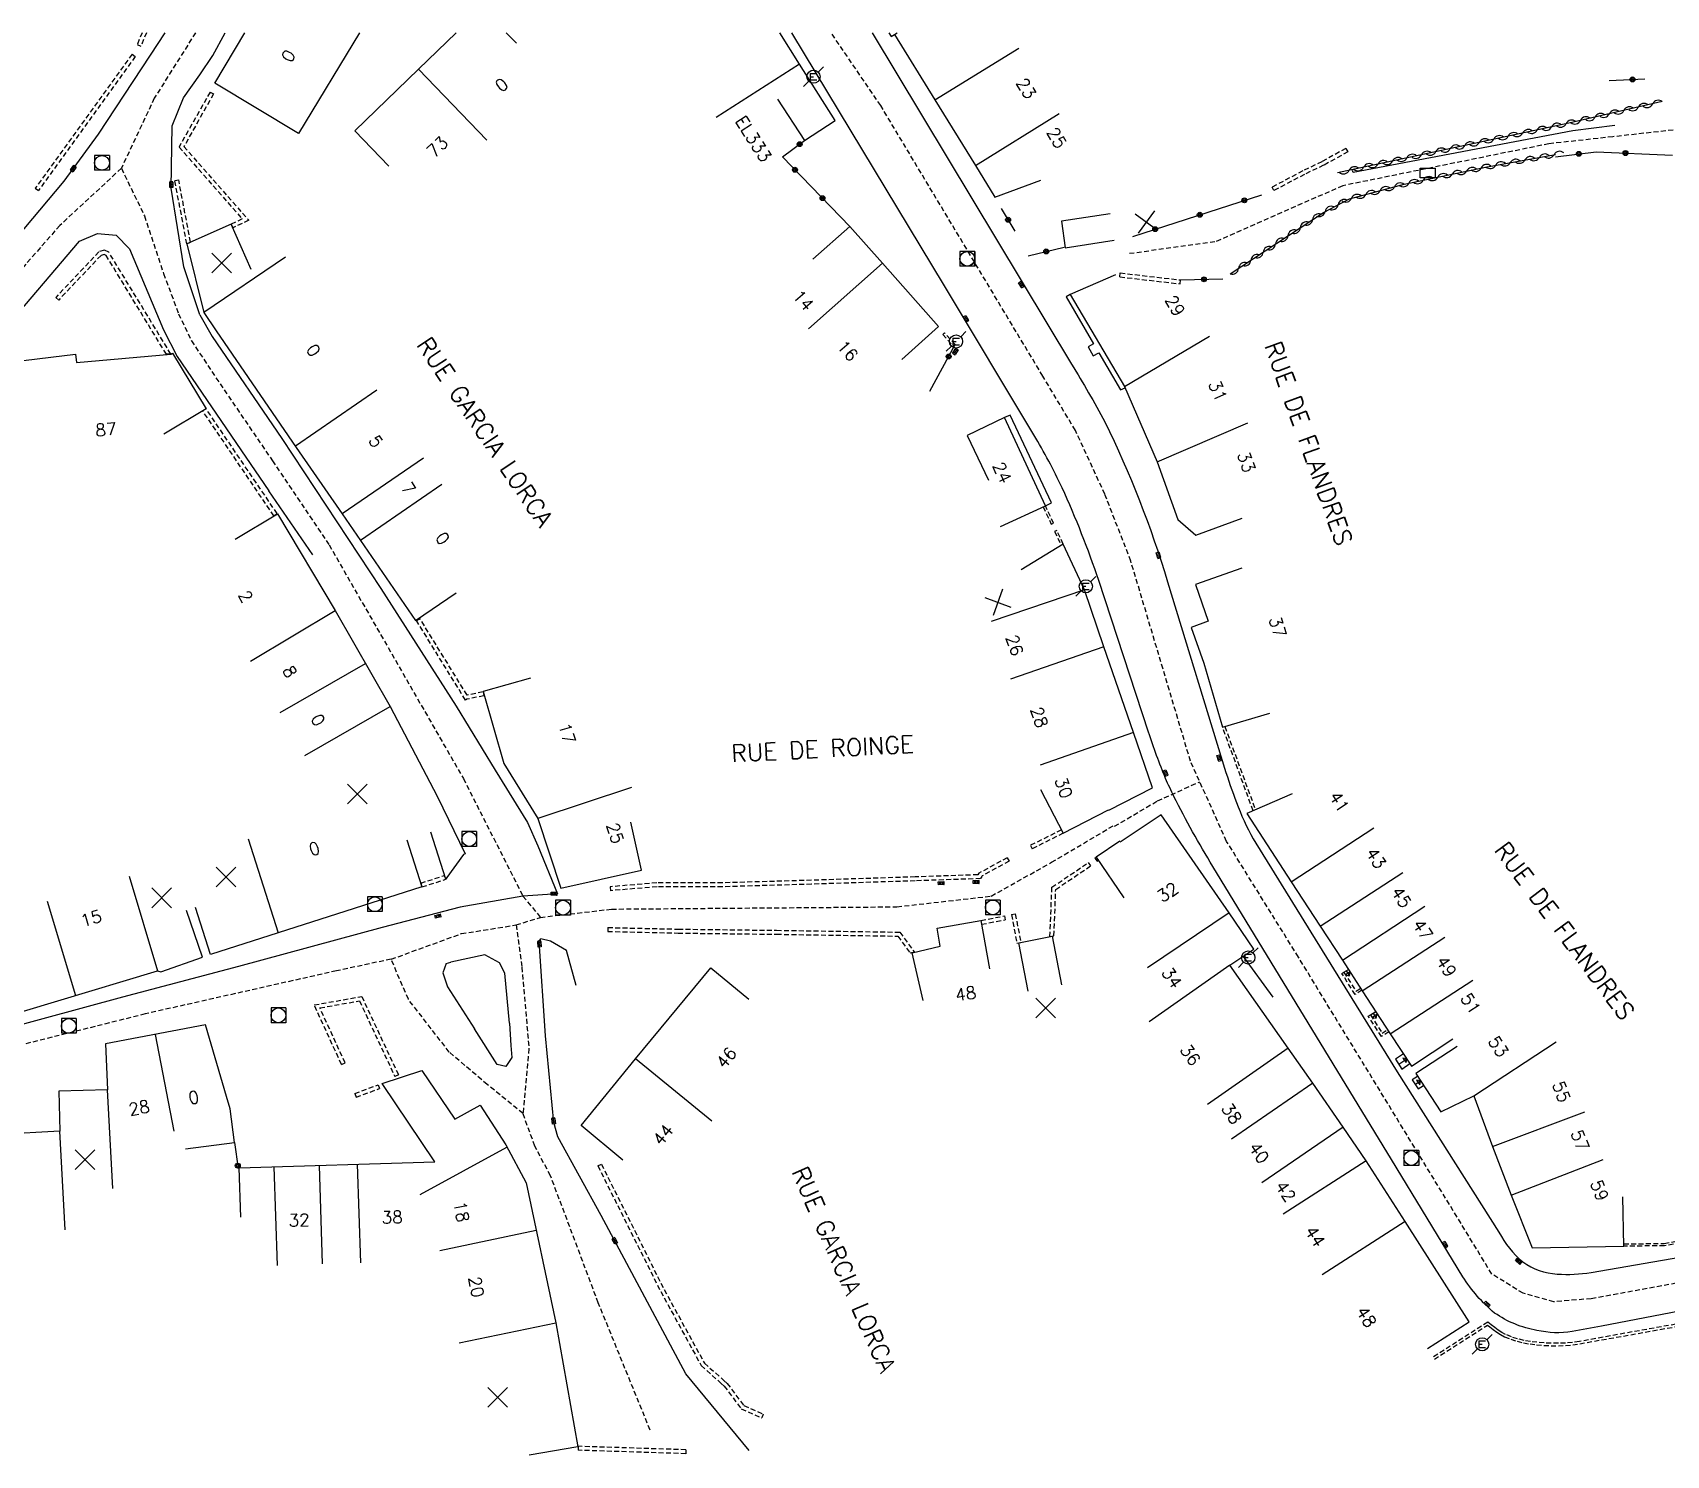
# Model space of a CAD drawing. Header units: millimetres. Extents: x 114000 to 119599, y 121000 to 124063.
# Drawn here: x 114169 to 114334.6, y 121855.8 to 122000 of the extents above; entities that cross this region are included whole.
import ezdxf
from ezdxf.enums import TextEntityAlignment as Align

# ---------------------------------------------------------------- set-up
doc = ezdxf.new("R2010")
doc.units = ezdxf.units.MM
doc.linetypes.add('DASHED', pattern=[0.75, 0.5, -0.25])
doc.layers.get('0').update_dxf_attribs({"linetype": 'CONTINUOUS'})
for name, color, linetype in [('W0001', 6, 'DASHED'), ('W0008', 7, 'CONTINUOUS'), ('W0100', 7, 'CONTINUOUS'), ('W0112', 1, 'DASHED'), ('W0310', 3, 'CONTINUOUS'), ('W0322', 7, 'CONTINUOUS'), ('W0334', 7, 'CONTINUOUS'), ('W0400', 7, 'CONTINUOUS'), ('W0420', 7, 'CONTINUOUS'), ('W0471', 7, 'CONTINUOUS'), ('W0984', 7, 'CONTINUOUS'), ('W0989', 7, 'CONTINUOUS'), ('W0991', 7, 'CONTINUOUS'), ('W1102', 7, 'CONTINUOUS'), ('W1471', 7, 'CONTINUOUS')]:
    doc.layers.add(name, color=color, linetype=linetype)
doc.styles.get("Standard").update_dxf_attribs({"font": 'romans.shx', "width": 0.85})

# ---------------------------------------------------------------- blocks, each defined once
blk = doc.blocks.new('T420')
for p, q in [((0.75, 0.75), (-0.75, 0.75)), ((-0.75, 0.75), (-0.75, -0.75)), ((0.75, 0.75), (0.75, -0.75)), ((0.75, -0.75), (-0.75, -0.75))]:
    blk.add_line(p, q)
blk.add_ellipse((0, 0), major_axis=(-0.53, 0.53), ratio=1, start_param=3.926991, end_param=10.210176)
blk = doc.blocks.new('T400')
for p, q in [((-0.15, 0.3), (0.15, 0.3)), ((-0.15, -0.25), (-0.15, 0.3)), ((-0.15, 0.15), (0.15, 0.15)), ((-0.15, 0), (0.15, 0)), ((0.15, 0.3), (0.15, -0.25)), ((-0.15, -0.15), (0.15, -0.15)), ((-0.15, -0.25), (-0.15, -0.3)), ((-0.15, -0.3), (0.15, -0.3)), ((0.15, -0.3), (0.15, -0.25))]:
    blk.add_line(p, q)
blk = doc.blocks.new('t991o')
at = {"color": 0, "linetype": 'Continuous'}
for p, q in [((-1, 1), (1, -1)), ((-1, -1), (1, 1))]:
    blk.add_line(p, q, dxfattribs=at)
blk = doc.blocks.new('t322o')
at = {"color": 0, "linetype": 'Continuous'}
for radius in [0.25, 0.15]:
    blk.add_circle((0, 0), radius, dxfattribs=at)
blk = doc.blocks.new('T471')
for p, q in [((-0.333334, 0.333334), (-0.333334, -0.333334)), ((-0.333334, 0.333334), (0.333334, 0.333334)), ((-0.333334, 0), (0, 0)), ((0.500001, 0.500001), (1.000002, 1.000002)), ((-0.500001, -0.500001), (-1.000002, -1.000002)), ((-0.333334, -0.333334), (0.333334, -0.333334))]:
    blk.add_line(p, q)
blk.add_ellipse((0, 0), major_axis=(0.471405, 0.471405), ratio=1, start_param=5.4977871438, end_param=11.780972451)
blk = doc.blocks.new('t310o')
at = {"color": 0, "linetype": 'Continuous'}
for centre, start, end in [((-0.5, 0.38), 216.8699, 323.1304), ((0.5, -0.37), 36.8699, 143.1303)]:
    blk.add_arc(centre, 0.625, start, end, dxfattribs=at)
blk = doc.blocks.new('T1471')
at = {"color": 0, "linetype": 'Continuous', "flags": 128}
blk.add_lwpolyline([(-0.75, -0.5), (-0.75, 0.5), (0.75, 0.5), (0.75, -0.5), (-0.75, -0.5)], dxfattribs=at)

msp = doc.modelspace()

# ---------------------------------------------------------------- linework, layer by layer
at = {"layer": 'W0001'}
msp.add_line((114217.98, 121909.58), (114220.45, 121910.35), dxfattribs=at)
for points in [[(114185.5, 122000), (114181.32, 121993.36), (114177.98, 121986.26), (114171.75, 121980.47), (114164.31, 121972.01)], [(114439.82, 121899.6), (114429.27, 121897.11), (114415.47, 121892.28), (114403.8, 121888.07), (114393.48, 121884.22), (114382.06, 121881.72), (114326.96, 121871.71), (114323.17, 121871.4), (114320.05, 121872.26), (114316.88, 121874.21), (114297.27, 121906.33), (114290, 121918.05), (114286.34, 121926.17), (114280.29, 121946.45), (114277.66, 121953.23), (114274.67, 121959.7), (114271.37, 121965.19), (114254.94, 121992.61), (114249.91, 122000)], [(114344.94, 121991.22), (114329.13, 121989.45), (114322.67, 121988.74), (114301.77, 121984.49), (114288.81, 121978.79), (114280.17, 121977.61)], [(114177.98, 121986.26), (114180.32, 121981.44), (114182.26, 121975.6), (114183.77, 121971.52), (114185.09, 121968.78), (114187.14, 121965.66), (114193.29, 121956.62), (114199.03, 121948.11), (114212.64, 121924.42), (114218.68, 121912.5), (114220.45, 121910.35), (114227.66, 121911.19), (114256.59, 121911.42), (114266.15, 121912.51), (114272.26, 121915.93), (114278.59, 121919.69)], [(114278.63, 121919.58), (114283, 121922.16), (114287.28, 121924.09)], [(114205.32, 121906.11), (114212.44, 121908.7), (114217.98, 121909.58), (114218.57, 121905.3), (114219.29, 121897.04), (114218.69, 121890.46)], [(114231.57, 121858.4), (114226.32, 121871.28), (114221.48, 121884.16), (114219.89, 121887.16), (114218.69, 121890.46), (114215.07, 121893.41), (114211.21, 121896.7), (114207.07, 121902.05), (114205.32, 121906.11), (114199.78, 121904.93), (114180.41, 121900.57), (114163.71, 121896.39), (114139.13, 121889.81), (114123.31, 121885.3), (114116.95, 121883.85), (114112.1, 121882.48)]]:
    msp.add_lwpolyline(points, dxfattribs=at)
at = {"layer": 'W0008'}
for p, q in [((114185.95, 121971.42), (114187.17, 121969.22)), ((114190.61, 121956.98), (114192.94, 121953.57)), ((114219.14, 121919.97), (114220.19, 121917.6)), ((114220.34, 121907.93), (114220.51, 121908.17)), ((114210.91, 121905.66), (114211.38, 121905.8)), ((114211.02, 121903.31), (114213.77, 121899.04)), ((114217.31, 121899.64), (114217.45, 121897.35))]:
    msp.add_line(p, q, dxfattribs=at)
for points in [[(114162.75, 121974.4), (114168.12, 121980.13), (114172.18, 121984.96), (114175.67, 121989.73), (114180.93, 121997.71), (114182.41, 122000)], [(114185.95, 121971.42), (114184.32, 121976.27), (114183.04, 121984.23), (114183.12, 121990.56), (114184.28, 121993.39), (114185.92, 121995.72), (114187.26, 121997.68), (114188.5, 122000)], [(114329.35, 121990.6), (114325.08, 121990.07), (114302.83, 121985.84), (114302.75, 121986.05)], [(114165.87, 121969.62), (114173.74, 121978.86), (114175.57, 121979.64), (114177.46, 121979.49), (114178.8, 121978.09), (114182.24, 121969.89), (114183.64, 121967.19), (114190.61, 121956.98)], [(114187.17, 121969.22), (114194.23, 121958.87), (114204.28, 121943.69), (114211.9, 121931.74), (114215.88, 121925.26), (114219.14, 121919.97)], [(114197.39, 121947.09), (114192.94, 121953.57)], [(114220.19, 121917.6), (114222.2, 121912.72), (114218.68, 121912.5), (114212.31, 121911.38), (114204.4, 121909.32), (114189.85, 121905.37), (114178.09, 121902.26), (114157.32, 121896.64), (114139.75, 121891.85), (114111.56, 121884.13)], [(114241.61, 121856.32), (114235.2, 121864.1), (114226.61, 121880.15), (114222.23, 121888.12), (114221.8, 121889.58), (114220.97, 121898.33), (114220.34, 121907.93)], [(114224.06, 121903.45), (114223.09, 121906.98), (114221.49, 121907.94), (114220.51, 121908.17)], [(114210.91, 121905.66), (114210.56, 121904.74), (114211.02, 121903.31)], [(114217.31, 121899.64), (114216.86, 121904.69), (114216.29, 121905.75), (114214.81, 121906.54), (114211.38, 121905.8)], [(114217.45, 121897.35), (114217.57, 121896.14), (114216.96, 121895.23), (114216.08, 121895.45), (114213.77, 121899.04)]]:
    msp.add_lwpolyline(points, dxfattribs=at)
at = {"layer": 'W0008', "flags": 128}
for points in [[(114381.75, 121879.25), (114328, 121868.91), (114325.03, 121868.37, -0.0947), (114321.45, 121868.5, -0.1094), (114317.16, 121870.26, -0.0781), (114313.94, 121873.94), (114306.7, 121885.83), (114288.61, 121915.52, -0.0232), (114284.66, 121922.6, -0.0123), (114283.82, 121924.42, -0.0199), (114282.09, 121929.13), (114277.04, 121944.48, 0.025), (114273.34, 121953.88, 0.0245), (114270.46, 121959.24), (114261.4, 121974.36), (114245.92, 122000, -0.0044)], [(114254.08, 122000), (114274.28, 121966.41, -0.0147), (114277.65, 121960.58, -0.0408), (114284.01, 121944.36), (114289.93, 121925.04, 0.0121), (114291.17, 121921.55, 0.0451), (114292.96, 121917.87), (114307.29, 121894.69), (114317.6, 121878.44, 0.0891), (114320.02, 121875.43, 0.1376), (114323.51, 121874.2, 0.0516), (114326.93, 121874.36), (114347.66, 121877.95), (114375.51, 121882.82), (114384.81, 121884.5, 0.0257), (114393.54, 121886.6, 0.0135), (114398.43, 121888.15), (114419.5, 121895.52), (114430.86, 121899.09), (114439.45, 121901.56)]]:
    msp.add_lwpolyline(points, format="xyb", dxfattribs=at)
at = {"layer": 'W0100'}
for p, q in [((114216.99, 122000), (114218.02, 121998.93)), ((114301.89, 121904.79), (114302.34, 121905.08)), ((114304.57, 121900.46), (114305.11, 121900.81))]:
    msp.add_line(p, q, dxfattribs=at)
for points in [[(114202.12, 122000), (114195.94, 121989.79), (114187.44, 121994.88), (114190.5, 122000)], [(114205.1, 121986.47), (114201.63, 121990.07), (114208.09, 121996.3), (114211.93, 122000)], [(114191.12, 121976.01), (114189.11, 121980.58), (114184.62, 121978.6), (114186.34, 121971.63), (114187.6, 121969.79), (114195.71, 121957.98), (114200.36, 121951.24), (114207.78, 121940.42), (114211.9, 121943.24)], [(114167.59, 121961.67), (114166.96, 121966.63), (114173.32, 121967.43), (114173.43, 121966.57), (114183, 121967.43), (114183.16, 121967.51), (114186.56, 121961.89), (114182.28, 121959.3)], [(114189.5, 121948.69), (114193.79, 121951.25), (114199.65, 121941.44), (114205.24, 121931.72), (114209.98, 121922.63), (114212.83, 121916.8), (114212.65, 121916.72), (114210.97, 121914.38), (114210.87, 121914.22), (114209.33, 121918.98)], [(114219.45, 121934.6), (114214.65, 121933.23), (114216.74, 121925.93), (114220.18, 121920.36), (114222.52, 121913.32), (114230.69, 121915.12), (114229.61, 121920)], [(114271.12, 121923.3), (114273.43, 121918.87), (114278.02, 121921.26)], [(114206.93, 121918.2), (114208.45, 121913.44), (114187.01, 121906.6), (114185.49, 121911.36)], [(114279.17, 121918.08), (114276.78, 121916.46), (114279.58, 121912.32)], [(114122.61, 121894.77), (114123.85, 121889.93), (114139.52, 121893.95), (114139.9, 121892.71), (114161.41, 121898.84), (114181.66, 121904.93), (114181.99, 121904.84), (114186.22, 121906.32), (114184.57, 121911.04)], [(114259.26, 121901.91), (114258.12, 121906.77), (114260.97, 121907.44), (114260.65, 121909.25), (114265.1, 121910.04), (114265.97, 121905.12)], [(114269.89, 121902.87), (114268.95, 121907.78), (114272.31, 121908.43), (114273.26, 121903.52)], [(114228.8, 121885.76), (114224.59, 121889.27), (114230.09, 121896.01), (114237.72, 121905.24), (114241.57, 121902.06)], [(114302.11, 121904.94), (114302.44, 121904.43), (114302.52, 121904.82), (114302.05, 121904.52), (114302.44, 121904.43)], [(114304.84, 121900.64), (114305.17, 121900.13), (114305.25, 121900.53), (114304.78, 121900.22), (114305.17, 121900.13)], [(114184.49, 121886.9), (114189.45, 121887.54), (114189.01, 121890.96), (114188.65, 121892.21), (114186.5, 121899.46), (114176.38, 121897.52), (114176.59, 121892.86), (114171.66, 121892.73), (114171.76, 121888.68), (114165.65, 121888.35), (114165.59, 121890.17), (114166.78, 121890.47), (114165.64, 121894.97), (114150.97, 121890.72), (114144.01, 121888.94), (114139.08, 121887.98), (114125.52, 121883.88), (114117.57, 121881.56), (114107.82, 121878.84), (114099.49, 121876.46), (114100.86, 121871.65)], [(114307.44, 121895.48), (114308.26, 121896.02), (114307.86, 121896.1), (114308.18, 121895.63), (114308.26, 121896.02)], [(114190.09, 121879.97), (114189.93, 121884.96), (114209.76, 121885.59), (114204.4, 121893.5), (114208.43, 121894.84), (114211.77, 121889.91), (114214.33, 121891.31), (114216.94, 121887.29), (114219.02, 121883.46), (114222, 121869.27), (114224.24, 121856.71), (114219.32, 121855.84)], [(114309.09, 121893.42), (114309.65, 121893.79), (114309.26, 121893.87), (114309.57, 121893.39), (114309.65, 121893.79)]]:
    msp.add_lwpolyline(points, dxfattribs=at)
at = {"layer": 'W0100', "flags": 128}
for points in [[(114244.49, 121993.25), (114247.22, 121989.06), (114250.34, 121991.1), (114246.7, 121996.8), (114244.73, 122000)], [(114255.77, 122000), (114256, 121999.62), (114256.33, 121999.82), (114260.41, 121993.18), (114264.54, 121986.54), (114266.5, 121983.32), (114271.18, 121985.06)], [(114278.19, 121981.63), (114273.25, 121980.89), (114273.65, 121978.21), (114278.6, 121978.96)], [(114257.07, 121966.89), (114260.81, 121970.21), (114255.11, 121976.63), (114251.82, 121980.36), (114248.07, 121977.04)], [(114278.72, 121975.45), (114274.13, 121973.47), (114279.66, 121964.15), (114282.95, 121956.5), (114285.07, 121950.68), (114286.89, 121949.09), (114291.59, 121950.8)], [(114267.09, 121949.95), (114271.63, 121952.06), (114267.48, 121960.99), (114263.71, 121959.18), (114265.88, 121954.67)], [(114278.05, 121921.2), (114282.49, 121923.49), (114280.56, 121929.07), (114277.54, 121937.77), (114275.59, 121943.54), (114273.44, 121948.18), (114269.18, 121945.57)], [(114291.55, 121945.75), (114286.83, 121944.09), (114288.14, 121940.35), (114286.4, 121939.74), (114287.68, 121936.12), (114289.59, 121929.62), (114294.38, 121931.03)], [(114296.63, 121922.86), (114292.05, 121920.86), (114296.55, 121913.96), (114299.48, 121909.46), (114301.73, 121906.01), (114303.74, 121902.92), (114306.58, 121898.55), (114308.75, 121895.28), (114312.92, 121898.04)], [(114310.36, 121866.67), (114314.58, 121869.36), (114308.1, 121879.52), (114304.15, 121885.67), (114301.81, 121889.1), (114298.73, 121893.55), (114296.25, 121897.11), (114290.31, 121905.52), (114292.75, 121907.13), (114290.27, 121910.82), (114283.37, 121920.74), (114279.2, 121917.97)], [(114313.35, 121897.27), (114309.17, 121894.52), (114311.71, 121890.65), (114315.04, 121892.25), (114316.94, 121887.14), (114318.84, 121882.21), (114320.95, 121876.87), (114330.26, 121877.04), (114330.17, 121882.04)], [(114307.93, 121896.51), (114307.13, 121895.98), (114307.75, 121894.98), (114308.58, 121895.53)], [(114309.35, 121894.24), (114308.79, 121893.88), (114309.4, 121892.96), (114309.95, 121893.33)]]:
    msp.add_lwpolyline(points, dxfattribs=at)
at = {"layer": 'W0112'}
for p, q in [((114180.09, 122000), (114179.59, 121998.81)), ((114180.52, 122000), (114179.96, 121998.65)), ((114179.59, 121998.81), (114179.96, 121998.65)), ((114179.07, 121997.81), (114179.39, 121997.57)), ((114186.97, 121993.98), (114187.32, 121993.79)), ((114302.09, 121988.28), (114302.28, 121987.93)), ((114183.4, 121985.01), (114183.79, 121985.08)), ((114184.99, 121978.78), (114183.79, 121985.08)), ((114169.26, 121984.24), (114169.59, 121984.01)), ((114294.8, 121984), (114294.62, 121984.35)), ((114189.11, 121980.58), (114189.28, 121980.22)), ((114184.62, 121978.6), (114184.99, 121978.78)), ((114279.17, 121975.25), (114279.21, 121975.65)), ((114285.29, 121974.55), (114285.33, 121974.95)), ((114171.34, 121973.18), (114171.63, 121972.91)), ((114183, 121967.43), (114182.54, 121967.41)), ((114186.56, 121961.89), (114186.23, 121961.67)), ((114193.44, 121951.04), (114186.23, 121961.67)), ((114193.77, 121951.26), (114186.56, 121961.89)), ((114193.44, 121951.04), (114193.77, 121951.26)), ((114207.89, 121940.43), (114208.23, 121940.64)), ((114214.64, 121933.2), (114214.72, 121932.81)), ((114273.25, 121919.22), (114270.12, 121917.65)), ((114273.25, 121919.22), (114273.43, 121918.87)), ((114270.12, 121917.65), (114270.3, 121917.29)), ((114267.76, 121916.4), (114267.95, 121916.05)), ((114275.98, 121915.9), (114276.21, 121915.57)), ((114276.63, 121916.36), (114276.87, 121916.03)), ((114276.78, 121916.46), (114277, 121916.13)), ((114276.87, 121916.03), (114277, 121916.13)), ((114208.32, 121913.82), (114208.45, 121913.44)), ((114210.87, 121914.22), (114210.74, 121914.6)), ((114227.52, 121913.45), (114227.55, 121913.05)), ((114267.49, 121910.5), (114267.56, 121910.11)), ((114268.19, 121910.63), (114268.58, 121910.7)), ((114227.28, 121909.32), (114227.27, 121908.92)), ((114265.1, 121910.04), (114265.17, 121909.65)), ((114268.75, 121907.74), (114269.14, 121907.82)), ((114272.09, 121908.4), (114272.5, 121908.48)), ((114258.35, 121906.84), (114257.93, 121906.74)), ((114200.3, 121895.44), (114200.66, 121895.6)), ((114206.06, 121894.4), (114205.7, 121894.23)), ((114201.65, 121892.51), (114201.79, 121892.13)), ((114204.01, 121893.39), (114204.15, 121893.01)), ((114226.27, 121885.17), (114226.63, 121885.35)), ((114243.04, 121860), (114242.88, 121859.63)), ((114224.28, 121856.75), (114224.27, 121856.35)), ((114235.19, 121856.4), (114235.18, 121856))]:
    msp.add_line(p, q, dxfattribs=at)
for points in [[(114179.07, 121997.81), (114169.26, 121984.24)], [(114179.39, 121997.57), (114169.59, 121984.01)], [(114186.97, 121993.98), (114183.83, 121988.41), (114190.24, 121981.12), (114189.11, 121980.58)], [(114187.32, 121993.79), (114184.32, 121988.46), (114190.89, 121980.99), (114189.28, 121980.22)], [(114302.09, 121988.28), (114299.65, 121986.92), (114297.71, 121985.99), (114294.62, 121984.35)], [(114302.28, 121987.93), (114299.83, 121986.56), (114297.89, 121985.64), (114294.8, 121984)], [(114184.62, 121978.6), (114183.4, 121985.01)], [(114183, 121967.43), (114176.71, 121977.75), (114176.26, 121977.95), (114175.71, 121977.79), (114171.34, 121973.18)], [(114182.54, 121967.41), (114176.44, 121977.43), (114176.24, 121977.52), (114175.92, 121977.43), (114171.63, 121972.91)], [(114279.17, 121975.25), (114285.29, 121974.55)], [(114279.21, 121975.65), (114285.33, 121974.95)], [(114271.4, 121951.95), (114272.23, 121950.19), (114272.46, 121950.3), (114271.63, 121952.06)], [(114273.44, 121948.18), (114272.79, 121949.56), (114272.57, 121949.46), (114273.23, 121948.04)], [(114214.72, 121932.81), (114213, 121932.46), (114212.86, 121932.37), (114207.89, 121940.43)], [(114214.64, 121933.2), (114213.02, 121932.87), (114208.23, 121940.64)], [(114292.69, 121921.14), (114289.59, 121929.62)], [(114289.82, 121929.69), (114292.92, 121921.24)], [(114273.43, 121918.87), (114270.3, 121917.29)], [(114267.76, 121916.4), (114264.9, 121914.83), (114264.8, 121914.67)], [(114267.95, 121916.05), (114265.22, 121914.55), (114265.19, 121914.49), (114265.07, 121914.28)], [(114272.09, 121908.4), (114272.29, 121913.4), (114275.98, 121915.9)], [(114272.5, 121908.48), (114272.68, 121913.18), (114276.21, 121915.57)], [(114276.63, 121916.36), (114276.78, 121916.46)], [(114208.32, 121913.82), (114210.74, 121914.6)], [(114208.45, 121913.44), (114210.87, 121914.22)], [(114264.8, 121914.67), (114258.43, 121914.45), (114247.92, 121914.11), (114238.9, 121913.85), (114232.25, 121913.85), (114227.52, 121913.45)], [(114265.07, 121914.28), (114258.44, 121914.05), (114247.93, 121913.71), (114238.91, 121913.45), (114232.27, 121913.45), (114227.55, 121913.05)], [(114265.1, 121910.04), (114267.49, 121910.5)], [(114268.19, 121910.63), (114268.75, 121907.74)], [(114268.58, 121910.7), (114269.14, 121907.82)], [(114227.27, 121908.92), (114234.4, 121908.76), (114244.39, 121908.64), (114256.68, 121908.45), (114257.93, 121906.74)], [(114227.28, 121909.32), (114234.41, 121909.16), (114244.39, 121909.04), (114256.88, 121908.85), (114258.35, 121906.84)], [(114265.17, 121909.65), (114267.56, 121910.11)], [(114303.71, 121902.96), (114303.04, 121902.53), (114301.68, 121904.66), (114301.89, 121904.79), (114303.12, 121902.88), (114303.57, 121903.17)], [(114200.3, 121895.44), (114197.52, 121901.48), (114202.34, 121902.34), (114206.06, 121894.4)], [(114200.66, 121895.6), (114198.1, 121901.18), (114202.11, 121901.89), (114205.7, 121894.23)], [(114306.44, 121898.76), (114305.69, 121898.27), (114304.36, 121900.33), (114304.57, 121900.46), (114305.76, 121898.62), (114306.31, 121898.97)], [(114201.65, 121892.51), (114204.01, 121893.39)], [(114201.79, 121892.13), (114204.15, 121893.01)], [(114226.63, 121885.35), (114232.99, 121872.63), (114237.07, 121865.18), (114239.05, 121863.43), (114239.37, 121863.13), (114241.07, 121860.88), (114243.04, 121860)], [(114226.27, 121885.17), (114232.64, 121872.44), (114236.75, 121864.93), (114238.78, 121863.13), (114239.07, 121862.86), (114240.81, 121860.55), (114242.88, 121859.63)], [(114330.25, 121877.26), (114334.35, 121877.31), (114341.87, 121878.69), (114341.92, 121878.44), (114334.37, 121877.06), (114330.26, 121877.04)], [(114342.92, 121870.45), (114325.76, 121867.38), (114325.05, 121867.28), (114324.33, 121867.21), (114323.62, 121867.19), (114322.9, 121867.19), (114322.17, 121867.23), (114321.45, 121867.29), (114320.79, 121867.37), (114320.14, 121867.48), (114319.49, 121867.63), (114318.87, 121867.83), (114318.28, 121868.09), (114317.9, 121868.3), (114317.53, 121868.53), (114317.17, 121868.79), (114316.81, 121869.05), (114316.46, 121869.32), (114310.92, 121865.79)], [(114311.06, 121865.58), (114316.45, 121869.02), (114316.66, 121868.85), (114317.02, 121868.58), (114317.39, 121868.32), (114317.77, 121868.08), (114318.17, 121867.86), (114318.79, 121867.6), (114319.43, 121867.39), (114320.09, 121867.24), (114320.75, 121867.12), (114321.42, 121867.04), (114322.15, 121866.98), (114322.88, 121866.94), (114323.62, 121866.94), (114324.35, 121866.97), (114325.08, 121867.03), (114325.79, 121867.14), (114342.97, 121870.2)], [(114235.18, 121856), (114224.27, 121856.35)], [(114235.19, 121856.4), (114224.28, 121856.75)]]:
    msp.add_lwpolyline(points, dxfattribs=at)
msp.add_lwpolyline([(114262.48, 121968.4), (114261.42, 121969.57), (114261.23, 121969.4), (114262.3, 121968.23)], close=True, dxfattribs=at)
at = {"layer": 'W0310'}
for points in [[(114334.15, 121993.02), (114324.68, 121990.84), (114301.22, 121985.8)], [(114290.37, 121975.56), (114299.83, 121981.79), (114302.44, 121983.17), (114307.99, 121984.65), (114316.41, 121986.41), (114323.34, 121987.66)]]:
    msp.add_lwpolyline(points, dxfattribs=at)
at = {"layer": 'W0322'}
for p, q in [((114328.76, 121995.17), (114332.37, 121995.31)), ((114280.5, 121979.36), (114293.57, 121983.58)), ((114285.33, 121974.95), (114289.6, 121975.04)), ((114189.45, 121887.54), (114189.81, 121884.91))]:
    msp.add_line(p, q, dxfattribs=at)
at = {"layer": 'W0322', "flags": 128}
for points in [[(114251.82, 121980.36), (114244.98, 121987.43), (114247.22, 121989.06)], [(114267.14, 121982.18), (114268.55, 121979.89)], [(114269.89, 121977.4), (114273.55, 121978.26)], [(114259.92, 121963.67), (114262.49, 121968.4)]]:
    msp.add_lwpolyline(points, dxfattribs=at)
at = {"layer": 'W0322'}
msp.add_lwpolyline([(114323.34, 121987.43), (114327.44, 121987.93), (114335.18, 121987.58)], dxfattribs=at)
at = {"layer": 'W0334', "flags": 128}
for points in [[(114274.13, 121973.47), (114273.73, 121973.22), (114276.5, 121968.48), (114275.97, 121968.17), (114276.49, 121967.24), (114277.04, 121967.56), (114279.24, 121963.8), (114279.72, 121964)], [(114271.63, 121952.06), (114272.26, 121952.35), (114268.07, 121961.25), (114267.48, 121960.99)], [(114294.7, 121902.25), (114291.7, 121906.37)]]:
    msp.add_lwpolyline(points, dxfattribs=at)
at = {"layer": 'W1102'}
for p, q in [((114256.33, 121999.82), (114256.62, 122000)), ((114260.41, 121993.18), (114268.93, 121998.42)), ((114215.03, 121989.1), (114208.09, 121996.3)), ((114246.7, 121996.8), (114238.28, 121991.41)), ((114264.54, 121986.54), (114273.03, 121991.82)), ((114194.61, 121977.26), (114186.34, 121971.63)), ((114255.11, 121976.63), (114247.63, 121969.99)), ((114279.66, 121964.15), (114288.26, 121969.26)), ((114203.87, 121963.76), (114195.63, 121958.1)), ((114282.95, 121956.5), (114292.14, 121960.45)), ((114208.6, 121956.9), (114200.36, 121951.24)), ((114210.45, 121954.2), (114202.21, 121948.54)), ((114275.59, 121943.54), (114266.12, 121940.34)), ((114191.07, 121936.31), (114199.65, 121941.44)), ((114277.54, 121937.77), (114268.1, 121934.49)), ((114194.06, 121931.1), (114202.73, 121936.08)), ((114196.56, 121926.74), (114205.24, 121931.72)), ((114280.56, 121929.07), (114271.11, 121925.79)), ((114229.67, 121923.51), (114220.18, 121920.36)), ((114296.55, 121913.96), (114304.92, 121919.43)), ((114190.84, 121918.32), (114193.88, 121908.79)), ((114178.78, 121914.51), (114181.66, 121904.93)), ((114299.48, 121909.46), (114307.86, 121914.91)), ((114170.45, 121912), (114173.33, 121902.43)), ((114290.27, 121910.82), (114281.97, 121905.24)), ((114301.73, 121906.01), (114310.1, 121911.48)), ((114303.74, 121902.92), (114312.13, 121908.36)), ((114290.31, 121905.52), (114282.14, 121899.75)), ((114306.58, 121898.55), (114314.96, 121904)), ((114183.33, 121888.67), (114181.45, 121898.49)), ((114296.25, 121897.11), (114288.05, 121891.38)), ((114315.04, 121892.25), (114323.4, 121897.73)), ((114237.84, 121889.7), (114230.09, 121896.01)), ((114177.13, 121882.87), (114176.59, 121892.86)), ((114298.73, 121893.55), (114290.51, 121887.86)), ((114316.94, 121887.14), (114326.31, 121890.63)), ((114172.3, 121878.7), (114171.76, 121888.68)), ((114301.81, 121889.1), (114293.56, 121883.45)), ((114208.28, 121882.27), (114217.06, 121887.06)), ((114304.15, 121885.67), (114295.73, 121880.28)), ((114318.84, 121882.21), (114328.17, 121885.81)), ((114198.37, 121875.23), (114198.06, 121885.22)), ((114308.1, 121879.52), (114299.67, 121874.14)), ((114210.25, 121876.59), (114220.03, 121878.65)), ((114212.22, 121867.22), (114222, 121869.27))]:
    msp.add_line(p, q, dxfattribs=at)
at = {"layer": 'W1102', "flags": 128}
for points in [[(114202.24, 121875.35), (114201.93, 121885.34)], [(114193.8, 121875.08), (114193.48, 121885.08)]]:
    msp.add_lwpolyline(points, dxfattribs=at)

# ---------------------------------------------------------------- block references
at = {"layer": 'W0310'}
for p, rotation in [((114333.18, 121992.79), 192.9244644432748), ((114325.87, 121991.12), 192.9244644432748), ((114327.33, 121991.45), 192.9244644432748), ((114328.79, 121991.79), 192.9244644432748), ((114330.25, 121992.12), 192.9244644432748), ((114331.72, 121992.46), 192.9244644432748), ((114317.07, 121989.21), 192.134075803854), ((114318.54, 121989.52), 192.134075803854), ((114320.01, 121989.84), 192.134075803854), ((114321.47, 121990.15), 192.134075803854), ((114322.94, 121990.47), 192.134075803854), ((114324.41, 121990.79), 192.134075803854), ((114309.74, 121987.63), 192.134075803854), ((114311.21, 121987.95), 192.134075803854), ((114312.67, 121988.26), 192.134075803854), ((114314.14, 121988.58), 192.134075803854), ((114315.61, 121988.89), 192.134075803854), ((114323.18, 121987.63), 10.17681715302959), ((114302.41, 121986.06), 192.134075803854), ((114303.88, 121986.37), 192.134075803854), ((114305.34, 121986.69), 192.134075803854), ((114306.81, 121987), 192.134075803854), ((114308.27, 121987.32), 192.134075803854), ((114314.33, 121985.98), 11.84056411219041), ((114315.8, 121986.29), 11.84056411219041), ((114317.27, 121986.57), 10.17681715302959), ((114318.75, 121986.83), 10.17681715302959), ((114320.23, 121987.1), 10.17681715302959), ((114321.7, 121987.36), 10.17681715302959), ((114307.01, 121984.38), 14.95063161865947), ((114308.46, 121984.75), 11.84056411219041), ((114309.93, 121985.05), 11.84056411219041), ((114311.4, 121985.36), 11.84056411219041), ((114312.87, 121985.67), 11.84056411219041), ((114301.31, 121982.57), 27.66714500579487), ((114302.66, 121983.22), 14.95063161865947), ((114304.11, 121983.61), 14.95063161865947), ((114305.56, 121984), 14.95063161865947), ((114298.72, 121981.07), 33.38289873385992), ((114299.98, 121981.88), 27.66714500579487), ((114296.22, 121979.42), 33.38289873385992), ((114297.47, 121980.24), 33.38289873385992), ((114293.71, 121977.76), 33.38289873385992), ((114294.96, 121978.59), 33.38289873385992), ((114291.21, 121976.11), 33.38289873385992), ((114292.46, 121976.94), 33.38289873385992)]:
    msp.add_blockref('t310o', p, dxfattribs=dict(at, rotation=rotation))
at = {"layer": 'W0322'}
for p, rotation in [((114331.13, 121995.26), 2.173917276515521), ((114246.73, 121988.7), 36.11276512941347), ((114325.7, 121987.72), 7.014717359086035), ((114330.43, 121987.8), 357.4274101944241), ((114246.25, 121986.11), 134.0545565215741), ((114249.04, 121983.23), 134.0545565215741), ((114291.8, 121983.01), 17.87555944885958), ((114267.85, 121981.04), 61.42505845179267), ((114287.28, 121981.55), 17.87555944885958), ((114282.76, 121980.09), 17.87555944885958), ((114271.72, 121977.83), 61.42505845179267), ((114287.71, 121975), 1.23460181179657), ((114261.83, 121967.19), 61.42505845179267), ((114189.78, 121885.19), 277.8216425689916)]:
    msp.add_blockref('t322o', p, dxfattribs=dict(at, rotation=rotation))
at = {"layer": 'W0400'}
for p, rotation in [((114173.11, 121986.23), 323.6082208953291), ((114183.04, 121984.6), 178.8825501746496), ((114269.2, 121974.47), 30.31060293457955), ((114263.59, 121971.02), 30.34523110503191), ((114262.51, 121967.7), 327.860759544749), ((114283.08, 121947.05), 17.43498697265943), ((114289.23, 121926.5), 17.30076974296695), ((114283.81, 121924.98), 22.37768854126056), ((114261.08, 121913.81), 91.85568767967915), ((114264.62, 121913.94), 90), ((114221.84, 121912.75), 90), ((114210.08, 121910.48), 103.7050580535486), ((114220.35, 121907.65), 183.9451586939375), ((114221.79, 121889.72), 186.0959671477453), ((114227.99, 121877.57), 208.2844563277964), ((114312.14, 121877.21), 29.52565862276886), ((114319.59, 121875.49), 47.42804272287795), ((114316.4, 121871.16), 47.45655549796813)]:
    msp.add_blockref('T400', p, dxfattribs=dict(at, rotation=rotation))
at = {"layer": 'W0420'}
for p in [(114176.02, 121986.81), (114263.71, 121977.08), (114263.72, 121977.09), (114213.24, 121918.29), (114203.67, 121911.68), (114222.74, 121911.33), (114266.3, 121911.36), (114193.9, 121900.42), (114172.65, 121899.35), (114308.72, 121885.97)]:
    msp.add_blockref('T420', p, dxfattribs=at)
at = {"layer": 'W0471'}
for p in [(114248.13, 121995.54), (114262.58, 121968.71), (114275.73, 121943.9), (114292.19, 121906.28), (114315.9, 121867.09)]:
    msp.add_blockref('T471', p, dxfattribs=at)
at = {"layer": 'W0991'}
for p, rotation in [((114281.86, 121980.82), 278.5959114371194), ((114188.15, 121976.67), 90), ((114266.81, 121942.28), 294.8845080289277), ((114201.89, 121922.85), 90), ((114188.58, 121914.45), 90), ((114182.07, 121912.33), 90), ((114271.66, 121901.18), 90), ((114174.3, 121885.8), 90), ((114216.13, 121861.71), 90)]:
    msp.add_blockref('t991o', p, dxfattribs=dict(at, rotation=rotation))
at = {"layer": 'W1471'}
msp.add_blockref('T1471', (114310.38, 121985.78), dxfattribs=at)

# ---------------------------------------------------------------- texts
at = {"layer": 'W0984'}
msp.add_text('EL333', height=1.25, rotation=302.5826, dxfattribs=at).set_placement((114242.05, 121989.23), align=Align.MIDDLE)
at = {"layer": 'W0989'}
for s, rotation, p in [('RUE GARCIA LORCA', 303.9801, (114214.85, 121959.54)), ('RUE DE FLANDRES', 289.7882, (114298.32, 121958.38)), ('RUE DE ROINGE', 3.0065, (114249.06, 121927.44)), ('RUE DE FLANDRES', 306.8454, (114324.26, 121908.99)), ('RUE GARCIA LORCA', 293.8085, (114251.21, 121874.66))]:
    msp.add_text(s, height=1.75, rotation=rotation, dxfattribs=at).set_placement(p, align=Align.MIDDLE)
at = {"layer": 'W0991'}
for s, rotation, p in [('0', 59.0825, (114194.91, 121997.64)), ('0', 43.9453, (114216.52, 121994.71)), ('23', 301.8517, (114269.69, 121994.35)), ('25', 301.2806, (114272.78, 121989.34)), ('73', 43.948, (114210.01, 121988.43)), ('14', 311.4128, (114247.09, 121972.87)), ('29', 300.6978, (114284.77, 121972.33)), ('0', 304.4917, (114197.45, 121967.81)), ('16', 311.6044, (114251.6, 121967.77)), ('31', 293.2812, (114289.11, 121963.69)), ('87', 4.8519, (114176.42, 121959.79)), ('5', 304.4906, (114203.79, 121958.58)), ('33', 290.0085, (114292, 121956.5)), ('24', 294.9189, (114267.24, 121955.43)), ('7', 304.4903, (114207.07, 121953.81)), ('0', 304.4896, (114210.55, 121948.75)), ('2', 300.3624, (114190.58, 121942.88)), ('37', 287.4874, (114295.18, 121939.77)), ('26', 288.6752, (114268.52, 121937.93)), ('8', 300.3631, (114195.06, 121935.24)), ('0', 300.3626, (114197.92, 121930.35)), ('28', 289.1167, (114271.02, 121930.63)), ('17', 285.989, (114223.14, 121929)), ('30', 289.1085, (114273.49, 121923.5)), ('41', 303.1249, (114301.42, 121922.06)), ('25', 288.3885, (114228.04, 121918.88)), ('0', 17.6956, (114197.54, 121917.31)), ('43', 303.0585, (114305.14, 121916.35)), ('32', 34.0768, (114284.02, 121912.91)), ('45', 303.1569, (114307.72, 121912.38)), ('15', 16.3139, (114174.92, 121910.25)), ('47', 302.9693, (114309.87, 121909.09)), ('34', 303.9505, (114284.46, 121904.23)), ('49', 303.0446, (114312.28, 121905.37)), ('48', 9.0555, (114263.55, 121902.62)), ('51', 303.4941, (114314.75, 121901.61)), ('46', 50.5894, (114239.29, 121896.13)), ('36', 305.2021, (114286.33, 121896.41)), ('53', 303.2398, (114317.55, 121897.25)), ('55', 290.4574, (114323.95, 121892.67)), ('0', 10.8257, (114185.32, 121892.1)), ('28', 10.8225, (114179.78, 121891.05)), ('38', 304.958, (114290.52, 121890.46)), ('44', 50.5893, (114232.88, 121888.33)), ('57', 291.1093, (114325.82, 121887.74)), ('40', 304.6417, (114293.28, 121886.49)), ('42', 304.41, (114295.97, 121882.58)), ('59', 291.5438, (114327.8, 121882.67)), ('38', 1.8151, (114205.43, 121879.97)), ('18', 281.0415, (114212.46, 121880.52)), ('32', 1.8137, (114195.99, 121879.68)), ('44', 302.617, (114298.97, 121878.01)), ('20', 281.041, (114213.95, 121872.9)), ('48', 302.5454, (114304.17, 121869.86))]:
    msp.add_text(s, height=1.25, rotation=rotation, dxfattribs=at).set_placement(p, align=Align.MIDDLE)

doc.saveas('drawing.dxf')
